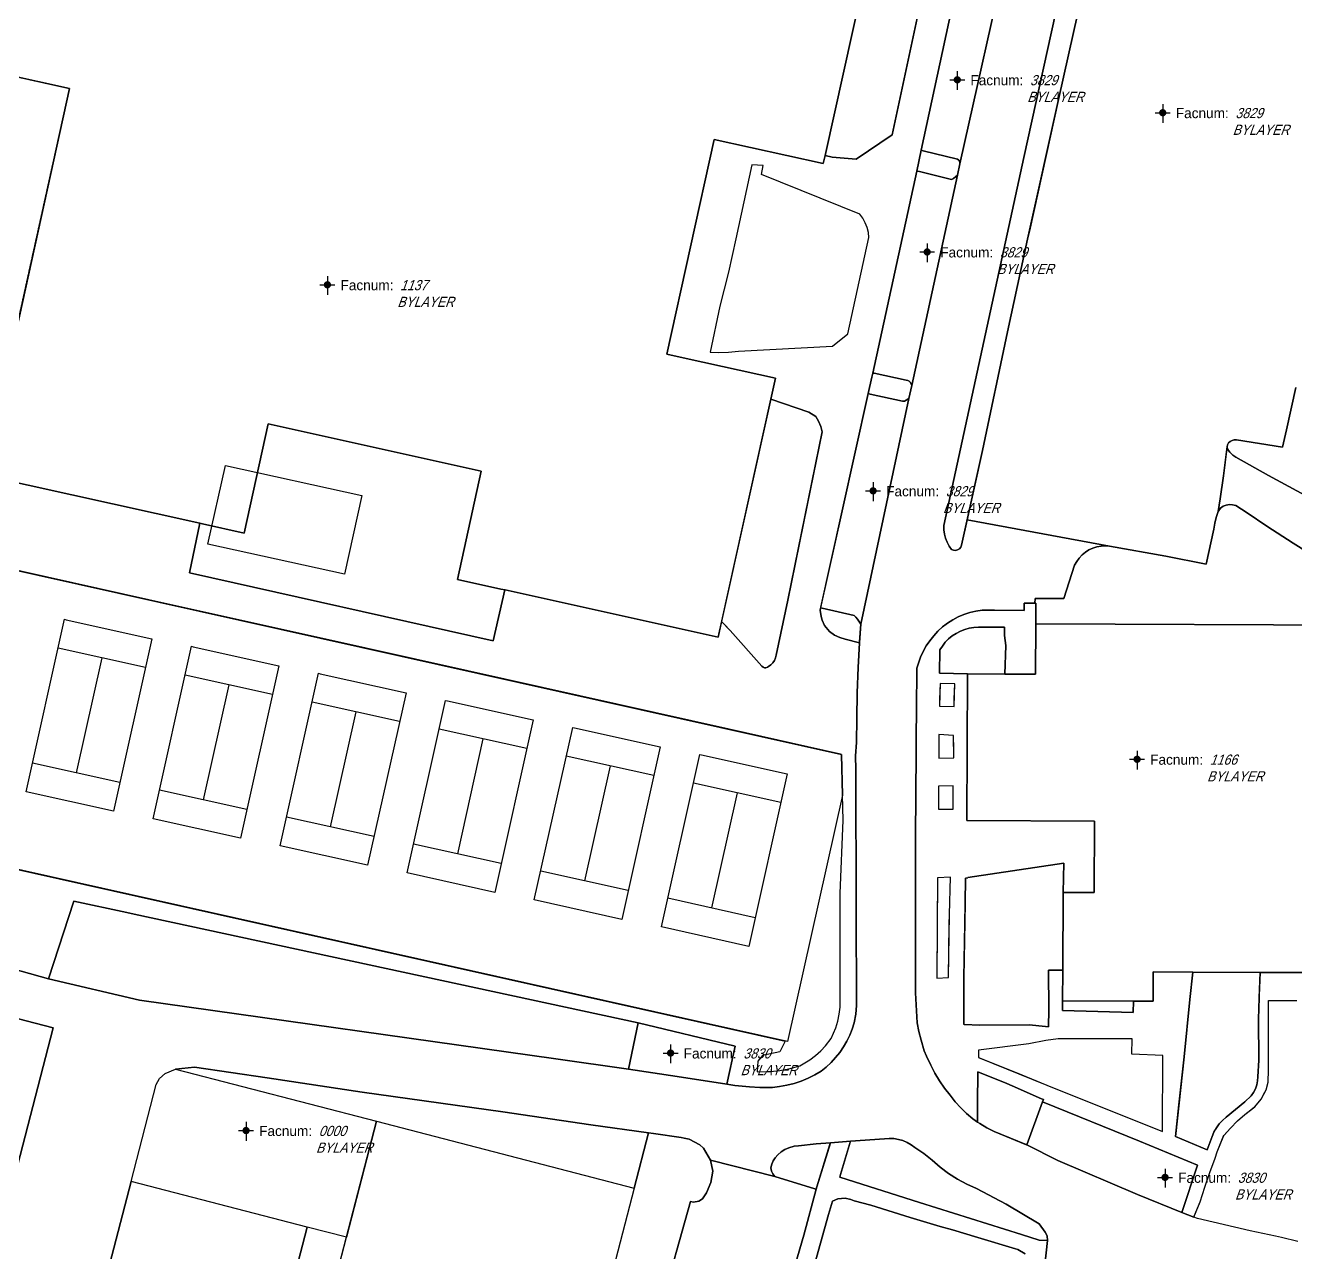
# Model space of a CAD drawing. Header units: inches. Extents: x 1273557 to 1282364, y 239587 to 246310.
# Drawn here: x 1278538 to 1279062, y 241414 to 241921 of the extents above; entities that cross this region are included whole.
import ezdxf
from ezdxf.enums import TextEntityAlignment as Align

# ---------------------------------------------------------------- set-up
doc = ezdxf.new("R2010")
doc.units = ezdxf.units.IN
doc.header["$MEASUREMENT"] = 0
doc.linetypes.add('DASHED2', pattern=[0.375, 0.25, -0.125])
doc.linetypes.add('HIDDEN', pattern=[0.375, 0.25, -0.125])
doc.layers.add('BLDG-DATA', color=159, linetype='DASHED2', lineweight=30)
for name, color, linetype in [('BLDG-UW', 231, 'Continuous'), ('BLDG-UW-UG', 159, 'HIDDEN'), ('GRASS', 3, 'Continuous'), ('MISC-FENCE', 140, 'Continuous'), ('MISC-SURF-FEAT', 40, 'Continuous'), ('PATH', 253, 'Continuous'), ('PATH-ISLAND', 252, 'Continuous'), ('PRKG-DATA', 255, 'Continuous'), ('PRKG-UW', 6, 'Continuous'), ('PRKG-UW-UNLABEL', 130, 'Continuous'), ('STREET-UW', 50, 'Continuous')]:
    doc.layers.add(name, color=color, linetype=linetype)
doc.styles.add('SS_LITE', font='FRABK.TTF', dxfattribs={"height": 16})

# ---------------------------------------------------------------- blocks, each defined once
blk = doc.blocks.new('*U1')
for p, q in [((-3.08, 0), (3.08, 0)), ((0, 3.55), (0, -4.2))]:
    blk.add_line(p, q)
at = {"const_width": 1.5}
blk.add_lwpolyline([(-0.75, 0, 1), (0.75, 0, 1)], format="xyb", close=True, dxfattribs=at)
at = {"layer": 'BLDG-DATA', "color": 1, "style": 'SS_LITE'}
blk.add_text('Facnum:', height=4.2, dxfattribs=at).set_placement((27.26, -2.25), align=Align.RIGHT)
at = {"layer": 'BLDG-DATA', "color": 7, "style": 'SS_LITE', "oblique": 20, "width": 0.9, "flags": 8}
for tag, p in [('FACNUM', (29.98, -2.25)), ('OBJECT', (28.84, -9.16))]:
    blk.add_attdef(tag, p, '', height=4.2, dxfattribs=at)
blk = doc.blocks.new('*U8')
for p, q in [((-3.08, 0), (3.08, 0)), ((0, 3.55), (0, -4.2))]:
    blk.add_line(p, q)
at = {"const_width": 1.5}
blk.add_lwpolyline([(-0.75, 0, 1), (0.75, 0, 1)], format="xyb", close=True, dxfattribs=at)
at = {"layer": 'PRKG-DATA', "color": 1, "style": 'SS_LITE'}
blk.add_text('Facnum:', height=4.2, dxfattribs=at).set_placement((27.26, -2.25), align=Align.RIGHT)
at = {"layer": 'PRKG-DATA', "color": 7, "style": 'SS_LITE', "oblique": 20, "width": 0.9, "flags": 8}
for tag, p in [('FACNUM', (29.98, -2.25)), ('OBJECT', (28.84, -9.16))]:
    blk.add_attdef(tag, p, '', height=4.2, dxfattribs=at)

msp = doc.modelspace()

# ---------------------------------------------------------------- linework, layer by layer
at = {"layer": 'BLDG-UW'}
for points in [[(1278412.44, 241926.25), (1278556.11, 241894.48), (1278520.81, 241734.81), (1278609.94, 241715.1), (1278611.05, 241714.86), (1278628.14, 241711.08), (1278638.1, 241756.1), (1278726.11, 241736.65), (1278716.23, 241691.97), (1278734.19, 241687.99), (1278736, 241687.59), (1278823.93, 241668.15), (1278825.4, 241674.82), (1278845.63, 241766.28), (1278847.56, 241775), (1278810.75, 241783.13), (1278802.68, 241784.91), (1278822.28, 241873.51), (1278867.31, 241863.56), (1278868.04, 241866.88), (1278890.88, 241970.14)], [(1278506.78, 241160.4), (1278577.48, 241142.06), (1278587.63, 241181.21), (1278607.06, 241176.18), (1278650.9, 241345.26), (1278650.9, 241345.26), (1278634.74, 241349.45), (1278654.24, 241424.64), (1278581.5, 241443.5), (1278560.23, 241361.49), (1278514.65, 241373.31), (1278549.29, 241506.92), (1278385.8, 241549.31)]]:
    msp.add_lwpolyline(points, dxfattribs=at)
for points in [[(1279085.91, 241673.08), (1278955.02, 241673.61), (1278954.94, 241652.82), (1278942.26, 241652.87), (1278926.81, 241652.93), (1278926.57, 241592.43), (1278979.34, 241592.22), (1278979.22, 241562.72), (1278966.32, 241562.77), (1278966.19, 241530.65), (1278966.14, 241518.06), (1278995.43, 241517.94), (1279003.46, 241517.91), (1279003.51, 241529.95), (1279019.84, 241529.88), (1279047.65, 241529.77), (1279066.89, 241529.69), (1279066.84, 241517.65), (1279085.28, 241517.58)], [(1278650.9, 241345.26), (1278682.82, 241468.36), (1278789.2, 241440.77), (1278757.28, 241317.68), (1278650.9, 241345.26)]]:
    msp.add_lwpolyline(points, close=True, dxfattribs=at)
at = {"layer": 'BLDG-UW-UG'}
msp.add_lwpolyline([(1278556.11, 241894.48), (1278466.5, 241914.29), (1278441.22, 241800.06), (1278530.85, 241780.23), (1278544.53, 241842.18)], close=True, dxfattribs=at)
at = {"layer": 'GRASS'}
for points in [[(1278910.21, 241942.99), (1278914.2, 241961.19), (1278914.63, 241962.99), (1278914.12, 241966.06), (1278910.77, 241969.53), (1278908.56, 241969.98), (1278895.39, 241972.64), (1278890.88, 241970.14), (1278868.04, 241866.88), (1278868.04, 241866.86), (1278870.95, 241866.15), (1278880.96, 241865.34), (1278895.78, 241875.43)], [(1278923.64, 241863.84), (1278923.55, 241864.45), (1278923.23, 241864.99), (1278922.74, 241865.37), (1278908.54, 241868.81), (1278907.77, 241869.06), (1278905.96, 241860.46), (1278907.02, 241860.23), (1278920.28, 241857.05), (1278921.13, 241857.43), (1278921.85, 241858.03), (1278922.69, 241858.73), (1278923.7, 241863.45)], [(1278886.19, 241833.01), (1278885.93, 241835.11), (1278885.41, 241837.17), (1278884.63, 241839.14), (1278883.61, 241840.99), (1278882.36, 241842.7), (1278841.85, 241859.09), (1278842.49, 241862.72), (1278837.78, 241863.05), (1278831.16, 241832.46), (1278828.16, 241818.8), (1278824.62, 241804.67), (1278820.62, 241785.76), (1278823.88, 241785.64), (1278828.13, 241785.73), (1278832.37, 241786.08), (1278871.14, 241788.19), (1278877.45, 241793.32)], [(1278903.85, 241771.99), (1278903.62, 241772.51), (1278903.33, 241773.18), (1278902.84, 241773.72), (1278902.21, 241774.08), (1278901.49, 241774.2), (1278888.34, 241777.02), (1278887.73, 241777.1), (1278887.36, 241775.44), (1278885.82, 241768.61), (1278886.71, 241768.44), (1278900.09, 241765.5), (1278900.86, 241765.57), (1278901.56, 241765.88), (1278902.67, 241766.59)], [(1278866.81, 241752.91), (1278866.27, 241755.11), (1278865.4, 241757.21), (1278864.22, 241759.15), (1278861.29, 241760.99), (1278845.63, 241766.27), (1278825.36, 241674.61), (1278826.43, 241673.45), (1278828.83, 241670.86), (1278841.95, 241656.12), (1278842.43, 241655.74), (1278843.01, 241655.53), (1278843.63, 241655.52), (1278844.22, 241655.7), (1278844.72, 241656.06), (1278845.67, 241656.72), (1278846.48, 241657.54), (1278847.14, 241658.49), (1278847.61, 241659.54), (1278847.89, 241660.66), (1278852.67, 241683.36)], [(1278726.11, 241736.65), (1278638.1, 241756.1), (1278628.14, 241711.08), (1278611.05, 241714.86), (1278609.94, 241715.1), (1278609.85, 241715.12), (1278605.62, 241694.6), (1278731.03, 241666.55), (1278735.88, 241687.62), (1278734.19, 241687.99), (1278716.23, 241691.97)], [(1278882.81, 241673.55), (1278881.39, 241675.55), (1278880.82, 241676.35), (1278880.1, 241677.01), (1278866.83, 241680.07), (1278866.24, 241680.21), (1278866.15, 241679.79), (1278866.02, 241679.22), (1278866.43, 241676.63), (1278866.88, 241675.09), (1278867.85, 241672.92), (1278869.92, 241670.4), (1278871.93, 241669), (1278874.09, 241668.01), (1278876.34, 241667.24), (1278882.25, 241665.8), (1278882.27, 241666.13)], [(1278942.66, 241664.68), (1278942.19, 241668.86), (1278942.2, 241668.86), (1278942.2, 241668.86), (1278942.19, 241668.98), (1278942.12, 241672.31), (1278931.47, 241672.23), (1278929.53, 241672.13), (1278927.61, 241671.82), (1278925.73, 241671.3), (1278923.92, 241670.6), (1278922.19, 241669.7), (1278922.14, 241669.66), (1278920.57, 241668.63), (1278919.06, 241667.39), (1278917.7, 241666), (1278916.49, 241664.47), (1278915.45, 241662.83), (1278915.31, 241653.23), (1278926.81, 241652.93), (1278942.26, 241652.87)], [(1278915.52, 241648.97), (1278915.28, 241639.61), (1278921.34, 241639.45), (1278921.58, 241648.81)], [(1278914.98, 241627.91), (1278915.04, 241618.23), (1278921.2, 241618.27), (1278921.14, 241627.55)], [(1278914.96, 241606.63), (1278914.93, 241597.16), (1278920.89, 241597.14), (1278920.92, 241606.81)], [(1278960.34, 241530.65), (1278966.19, 241530.65), (1278966.32, 241562.77), (1278966.68, 241574.9), (1278927.03, 241568.97), (1278926.97, 241568.81), (1278926.01, 241568.67), (1278925.85, 241558.41), (1278925.39, 241527.63), (1278925.4, 241508.55), (1278925.47, 241508.33), (1278925.62, 241508.23), (1278931.94, 241508.04), (1278952.36, 241508.07), (1278959.06, 241507.43), (1278960.29, 241507.31), (1278960.46, 241514.26)], [(1278914.23, 241527.35), (1278919.03, 241527.68), (1278919.4, 241553.69), (1278919.79, 241569.12), (1278914.46, 241568.81)], [(1278582.74, 241553.74), (1278579.78, 241554.43), (1278557.85, 241559.19), (1278547.48, 241527.16), (1278584.93, 241518.26), (1278756.96, 241494.11), (1278786.96, 241489.85), (1278790.87, 241509.03)], [(1279045.77, 241481.75), (1279046.33, 241483.33), (1279046.67, 241484.98), (1279046.78, 241486.65), (1279047.18, 241493.59), (1279046.96, 241510.48), (1279047.29, 241519.3), (1279047.65, 241529.77), (1279019.84, 241529.88), (1279018.67, 241518.66), (1279016.29, 241495), (1279012.73, 241462.03), (1279025.81, 241456.62), (1279027.83, 241462.09), (1279028.62, 241463.91), (1279029.62, 241465.64), (1279030.8, 241467.24), (1279032.15, 241468.69), (1279033.66, 241469.99), (1279041.44, 241476.41), (1279044.04, 241478.88), (1279045, 241480.25)], [(1278995.43, 241517.94), (1278966.14, 241518.06), (1278966.12, 241514.1), (1278995.31, 241513.25)], [(1279007.57, 241495.46), (1278994.78, 241496.01), (1278994.84, 241502.3), (1278964.27, 241502.32), (1278959.2, 241501.74), (1278952.22, 241500.32), (1278931.47, 241497.64), (1278931.39, 241494.71), (1278959.67, 241483.24), (1279007.34, 241464.06)], [(1278676.87, 241480.4), (1278637.72, 241486.25), (1278607.75, 241490.72), (1278599.92, 241489.83), (1278682.82, 241468.36), (1278789.2, 241440.77), (1278795.1, 241463.54), (1278771.41, 241466.87), (1278734.96, 241472.17)], [(1278957.81, 241476.34), (1278957.81, 241476.34), (1278958.19, 241477.35), (1278957.39, 241477.64), (1278945.31, 241482.9), (1278943.1, 241483.86), (1278931.09, 241488.69), (1278931.05, 241475.62), (1278931.03, 241467.99), (1278931.9, 241467.37), (1278934.8, 241465.61), (1278937.81, 241464.07), (1278951.19, 241458.67), (1278951.31, 241458.61)], [(1278870.02, 241458.78), (1278870.24, 241459.5), (1278864.44, 241459.03), (1278857.06, 241458.24), (1278855.24, 241458.11), (1278853.06, 241457.42), (1278851.46, 241456.64), (1278849.97, 241455.67), (1278848.62, 241454.53), (1278847.42, 241453.22), (1278846.62, 241451.96), (1278846.02, 241450.58), (1278845.66, 241449.13), (1278845.92, 241447.81), (1278846.51, 241446.6), (1278847.37, 241445.57), (1278863.79, 241440.48), (1278864.44, 241440.28), (1278864.71, 241441.27)], [(1278926.57, 241442.39), (1278922.74, 241444.46), (1278919.06, 241446.78), (1278915.53, 241449.34), (1278912.24, 241452.29), (1278908.77, 241455.02), (1278905.12, 241457.51), (1278903.58, 241458.65), (1278901.91, 241459.6), (1278900.15, 241460.35), (1278898.31, 241460.88), (1278896.42, 241461.19), (1278894.5, 241461.28), (1278892.59, 241461.14), (1278878.56, 241460.16), (1278878.31, 241459.33), (1278874.43, 241446.39), (1278874.12, 241445.33), (1278907.01, 241434.8), (1278949.16, 241421.68), (1278956.52, 241419.3), (1278959.89, 241419.09), (1278959.7, 241421.03), (1278958.94, 241422.54), (1278956.43, 241425.99), (1278942.87, 241434.11), (1278930.53, 241440.57)], [(1278634.74, 241349.45), (1278650.9, 241345.26), (1278670.4, 241420.45), (1278654.24, 241424.64)]]:
    msp.add_lwpolyline(points, close=True, dxfattribs=at)
for points in [[(1278968.12, 241948.07), (1278950.1, 241866.07), (1278917.07, 241714.24), (1278917.09, 241712.45), (1278917.32, 241710.68), (1278917.76, 241708.95), (1278918.41, 241707.28), (1278919.25, 241705.71), (1278920.28, 241704.25), (1278921.09, 241703.96), (1278921.96, 241703.92), (1278922.79, 241704.13), (1278923.53, 241704.59), (1278924.1, 241705.24), (1278924.45, 241706.03), (1278933.02, 241745.11), (1278943.37, 241794.06), (1278951.67, 241832.32), (1278964.49, 241890.05), (1278976.51, 241944.15)], [(1279062.39, 241771.17), (1279058.52, 241753.72), (1279056.9, 241746.59), (1279037.89, 241749.5), (1279036.99, 241749.54), (1279036.12, 241749.33), (1279035.33, 241748.89), (1279034.7, 241748.26), (1279034.27, 241747.48), (1279034.08, 241746.62), (1279034.15, 241745.74), (1279035.18, 241744.4), (1279036.38, 241743.25), (1279037.7, 241742.34), (1279051.08, 241734.82), (1279071.22, 241724.03)], [(1279076.82, 241697.18), (1279061.4, 241706.96), (1279050.44, 241713.98), (1279042.3, 241719.49), (1279037.63, 241722.48), (1279036.33, 241722.78), (1279035, 241722.82), (1279033.69, 241722.6), (1279032.44, 241722.13), (1279031.31, 241721.42), (1279030.36, 241719.94), (1279029.58, 241717.57), (1279028.97, 241715.14), (1279028.55, 241712.66), (1279025.42, 241698.29), (1279008.72, 241701.48), (1278985.55, 241705.72), (1278983.79, 241705.84), (1278982.03, 241705.74), (1278980.3, 241705.42), (1278978.63, 241704.88), (1278977.03, 241704.13), (1278975.55, 241703.19), (1278974.19, 241702.07), (1278972.99, 241700.78), (1278971.95, 241699.36), (1278971.11, 241697.81), (1278966.67, 241684.02), (1278954.75, 241684.11), (1278954.7, 241682.12), (1278955.06, 241682.11), (1278955.02, 241673.61), (1279085.91, 241673.08)], [(1278431.63, 241595.26), (1278802.28, 241512.47), (1278851.59, 241501.44), (1278849.4, 241496.94), (1278842.21, 241495.47), (1278840.28, 241493.13), (1278840.03, 241488.69), (1278845.59, 241488.9), (1278849.36, 241489.33), (1278853.08, 241490.04), (1278857.68, 241491.27), (1278861.8, 241493.74), (1278864.13, 241495.43), (1278866.28, 241497.34), (1278868.25, 241499.43), (1278870.64, 241502.49), (1278872.48, 241506.91), (1278873.33, 241509.67), (1278873.91, 241512.49), (1278874.23, 241515.36), (1278874.34, 241562.4), (1278875.56, 241592.56), (1278875.29, 241602.91), (1278874.85, 241619.67), (1278874.38, 241619.78), (1278828.47, 241630.14), (1278782.19, 241640.51), (1278720.61, 241654.18), (1278656.91, 241668.4), (1278599.26, 241681.24), (1278484.04, 241706.89)], [(1279063.19, 241418.78), (1279056.54, 241420.38), (1279054.06, 241420.97), (1279043.55, 241423.13), (1279021.84, 241428.18), (1279020.3, 241428.78), (1279022.96, 241435.05), (1279024.88, 241441.11), (1279026.95, 241447.13), (1279029.17, 241453.1), (1279030, 241455.68), (1279032.72, 241462.49), (1279035.42, 241465.56), (1279038.31, 241468.46), (1279041.37, 241471.16), (1279045.46, 241474.34), (1279048.17, 241477.52), (1279050.2, 241481.32), (1279051.05, 241484.42), (1279051.19, 241489.61), (1279051.1, 241503.4), (1279051.21, 241518.18), (1279062.89, 241518.21)], [(1278950.62, 241413.64), (1278947.68, 241415.43), (1278946.66, 241415.67), (1278931.18, 241420.33), (1278920.64, 241423.55), (1278915.63, 241424.88), (1278903.21, 241428.59), (1278886.94, 241433.73), (1278880.14, 241435.56), (1278878.69, 241436.09), (1278876.42, 241436.56), (1278873.31, 241436.28), (1278871.17, 241435.41), (1278869.52, 241429.87), (1278855.61, 241380.07)]]:
    msp.add_lwpolyline(points, dxfattribs=at)
at = {"layer": 'MISC-FENCE'}
for p, q in [((1278458.39, 241712.61), (1278874.85, 241619.67)), ((1278874.85, 241619.67), (1278875.29, 241602.91)), ((1278875.29, 241602.91), (1278852.61, 241501.21)), ((1278852.61, 241501.21), (1278431.63, 241595.26))]:
    msp.add_line(p, q, dxfattribs=at)
msp.add_lwpolyline([(1278620.46, 241739.03), (1278676.79, 241726.56), (1278669.6, 241694.08), (1278613.27, 241706.55)], close=True, dxfattribs=at)
at = {"layer": 'MISC-SURF-FEAT'}
for p, q in [((1278538.13, 241604.3), (1278553.99, 241675.5)), ((1278553.99, 241675.5), (1278554.71, 241675.34)), ((1278554.71, 241675.34), (1278590.1, 241667.46)), ((1278587.46, 241655.6), (1278551.35, 241663.64)), ((1278590.1, 241667.46), (1278574.24, 241596.26)), ((1278590.6, 241593.15), (1278606.45, 241664.35)), ((1278606.45, 241664.35), (1278607.18, 241664.19)), ((1278607.18, 241664.19), (1278642.57, 241656.31)), ((1278569.4, 241659.62), (1278558.83, 241612.15)), ((1278639.92, 241644.45), (1278603.81, 241652.49)), ((1278642.57, 241656.31), (1278626.71, 241585.11)), ((1278643.07, 241582), (1278658.92, 241653.2)), ((1278658.92, 241653.2), (1278659.65, 241653.04)), ((1278659.65, 241653.04), (1278695.03, 241645.16)), ((1278621.86, 241648.47), (1278611.29, 241600.99)), ((1278695.03, 241645.16), (1278679.18, 241573.96)), ((1278695.53, 241570.84), (1278711.39, 241642.05)), ((1278711.39, 241642.05), (1278712.11, 241641.89)), ((1278712.11, 241641.89), (1278747.5, 241634.01)), ((1278692.39, 241633.29), (1278656.28, 241641.33)), ((1278674.33, 241637.31), (1278663.76, 241589.84)), ((1278747.5, 241634.01), (1278731.65, 241562.8)), ((1278744.86, 241622.14), (1278708.75, 241630.18)), ((1278726.8, 241626.16), (1278716.23, 241578.69)), ((1278748, 241559.69), (1278763.86, 241630.89)), ((1278763.86, 241630.89), (1278764.58, 241630.73)), ((1278764.58, 241630.73), (1278799.97, 241622.85)), ((1278799.97, 241622.85), (1278784.11, 241551.65)), ((1278576.89, 241608.12), (1278540.78, 241616.16)), ((1278797.32, 241610.99), (1278761.21, 241619.03)), ((1278800.47, 241548.54), (1278816.32, 241619.74)), ((1278816.32, 241619.74), (1278817.05, 241619.58)), ((1278817.05, 241619.58), (1278852.43, 241611.7)), ((1278779.27, 241615.01), (1278768.7, 241567.54)), ((1278852.43, 241611.7), (1278836.58, 241540.5)), ((1278629.35, 241596.97), (1278593.24, 241605.01)), ((1278849.79, 241599.84), (1278813.68, 241607.88)), ((1278574.24, 241596.26), (1278538.13, 241604.3)), ((1278831.73, 241603.86), (1278821.16, 241556.38)), ((1278626.71, 241585.11), (1278590.6, 241593.15)), ((1278681.82, 241585.82), (1278645.71, 241593.86)), ((1278679.18, 241573.96), (1278643.07, 241582)), ((1278734.29, 241574.67), (1278698.18, 241582.71)), ((1278731.65, 241562.8), (1278695.53, 241570.84)), ((1278786.75, 241563.52), (1278750.64, 241571.56)), ((1278784.11, 241551.65), (1278748, 241559.69)), ((1278839.22, 241552.36), (1278803.11, 241560.4)), ((1278836.58, 241540.5), (1278800.47, 241548.54))]:
    msp.add_line(p, q, dxfattribs=at)
at = {"layer": 'PATH'}
for points in [[(1278432.94, 241559.12), (1278547.48, 241527.16), (1278557.85, 241559.19), (1278579.78, 241554.43), (1278582.74, 241553.74), (1278790.87, 241509.03), (1278830.95, 241499.4), (1278827.53, 241483.66), (1278830.84, 241483.17), (1278836.86, 241482.55), (1278841.16, 241482.21), (1278844.23, 241482.22), (1278846.3, 241482.33), (1278849.27, 241482.74), (1278852.31, 241483.25), (1278855.3, 241483.97), (1278858.22, 241484.93), (1278861.06, 241486.09), (1278863.81, 241487.45), (1278866.43, 241489.01), (1278868.56, 241490.72), (1278870.56, 241492.59), (1278872.42, 241494.6), (1278874.12, 241496.75), (1278875.66, 241499.02), (1278877.03, 241501.39), (1278878.22, 241503.86), (1278879.22, 241506.41), (1278880.02, 241509.02), (1278880.71, 241512.6), (1278881.01, 241516.05), (1278880.85, 241555.68), (1278880.7, 241613.51), (1278880.6, 241619.2), (1278880.98, 241624.68), (1278881.16, 241634.57), (1278881.33, 241645.1), (1278881.7, 241655.62), (1278882.25, 241665.8), (1278876.34, 241667.24), (1278874.09, 241668.01), (1278871.93, 241669), (1278869.92, 241670.4), (1278867.85, 241672.92), (1278866.88, 241675.09), (1278866.43, 241676.63), (1278866.02, 241679.22), (1278875.12, 241720.3), (1278885.82, 241768.61), (1278887.36, 241775.44), (1278887.73, 241777.1), (1278905.96, 241860.46), (1278907.77, 241869.06), (1278926.84, 241957.7)], [(1278910.21, 241942.99), (1278895.78, 241875.43), (1278880.96, 241865.34), (1278870.95, 241866.15), (1278868.04, 241866.86), (1278867.31, 241863.56), (1278822.28, 241873.51), (1278802.68, 241784.91), (1278810.75, 241783.13), (1278847.56, 241775), (1278845.63, 241766.28), (1278845.63, 241766.27), (1278861.29, 241760.99), (1278864.22, 241759.15), (1278865.4, 241757.21), (1278866.27, 241755.11), (1278866.81, 241752.91), (1278860.66, 241722.66), (1278852.67, 241683.36), (1278847.89, 241660.66), (1278847.61, 241659.54), (1278847.14, 241658.49), (1278846.48, 241657.54), (1278845.67, 241656.72), (1278844.72, 241656.06), (1278844.22, 241655.7), (1278843.63, 241655.52), (1278843.01, 241655.53), (1278842.43, 241655.74), (1278841.95, 241656.12), (1278828.83, 241670.86), (1278825.36, 241674.61), (1278823.93, 241668.15), (1278736, 241687.59), (1278735.88, 241687.62), (1278731.03, 241666.55), (1278605.62, 241694.6), (1278609.85, 241715.12), (1278520.81, 241734.81), (1278556.11, 241894.48), (1278463.15, 241915.03)], [(1279071.22, 241724.03), (1279051.08, 241734.82), (1279037.7, 241742.34), (1279036.38, 241743.25), (1279035.18, 241744.4), (1279034, 241745.94), (1279032.6, 241734.74), (1279031.16, 241725.17), (1279030.36, 241719.94), (1279031.31, 241721.42), (1279032.44, 241722.13), (1279033.69, 241722.6), (1279035, 241722.82), (1279036.33, 241722.78), (1279037.63, 241722.48), (1279042.3, 241719.49), (1279050.44, 241713.98), (1279061.4, 241706.96), (1279076.82, 241697.18)], [(1279066.89, 241529.69), (1279047.65, 241529.77), (1279047.32, 241520.18), (1279047.29, 241519.3), (1279046.96, 241510.48), (1279047.18, 241493.59), (1279046.78, 241486.65), (1279046.67, 241484.98), (1279046.33, 241483.33), (1279045.77, 241481.75), (1279045, 241480.25), (1279044.04, 241478.88), (1279041.44, 241476.41), (1279033.66, 241469.99), (1279032.15, 241468.69), (1279030.8, 241467.24), (1279029.62, 241465.64), (1279029.16, 241464.84), (1279028.62, 241463.91), (1279027.83, 241462.09), (1279025.81, 241456.62), (1279012.73, 241462.03), (1279014.14, 241475.12), (1279016.29, 241495), (1279018.67, 241518.66), (1279019.84, 241529.88), (1279003.51, 241529.95), (1279003.46, 241517.91), (1278995.43, 241517.94), (1278995.31, 241513.25), (1278966.12, 241514.1), (1278966.14, 241518.06), (1278966.19, 241530.65), (1278960.34, 241530.65), (1278960.46, 241514.26), (1278960.29, 241507.31), (1278959.06, 241507.43), (1278952.36, 241508.07), (1278931.94, 241508.04), (1278925.4, 241508.24), (1278925.39, 241523.26), (1278925.39, 241527.63), (1278925.72, 241549.73), (1278925.85, 241558.41), (1278926.01, 241568.67), (1278926.97, 241568.81), (1278927.03, 241568.97), (1278966.68, 241574.9), (1278966.32, 241562.77), (1278979.22, 241562.72), (1278979.34, 241592.22), (1278926.57, 241592.43), (1278926.81, 241652.93), (1278915.31, 241653.23), (1278915.45, 241662.83), (1278916.49, 241664.47), (1278917.7, 241666), (1278919.06, 241667.39), (1278920.57, 241668.63), (1278922.14, 241669.66), (1278922.19, 241669.7), (1278923.92, 241670.6), (1278925.73, 241671.3), (1278927.61, 241671.82), (1278929.53, 241672.13), (1278931.47, 241672.23), (1278942.12, 241672.31), (1278942.19, 241668.98), (1278942.2, 241668.86), (1278942.2, 241668.86), (1278942.19, 241668.86), (1278942.66, 241664.68), (1278942.26, 241652.87), (1278953.42, 241652.82), (1278954.94, 241652.82), (1278955.02, 241673.61), (1278955.06, 241682.11), (1278950.23, 241682.2), (1278950.23, 241679.19), (1278938.06, 241679.22), (1278935.45, 241679.33), (1278932.89, 241679.22), (1278930.35, 241678.88), (1278927.84, 241678.31), (1278925.4, 241677.53), (1278923.04, 241676.53), (1278920.77, 241675.33), (1278918.62, 241673.94), (1278918.04, 241673.49), (1278916.58, 241672.34), (1278914.68, 241670.58), (1278912.92, 241668.68), (1278911.31, 241666.64), (1278909.86, 241664.49), (1278908.6, 241662.22), (1278907.51, 241659.87), (1278906.61, 241657.44), (1278906, 241655.34), (1278905.94, 241650.73), (1278905.87, 241642.54), (1278905.69, 241622.65), (1278905.5, 241601), (1278905.38, 241587.96), (1278905.39, 241573.89), (1278905.41, 241549.54), (1278905.43, 241522.71), (1278905.43, 241521.3), (1278906.15, 241508.99), (1278906.84, 241505.4), (1278907.75, 241501.82), (1278909.04, 241497.47), (1278909.87, 241495.23), (1278911.71, 241491.52), (1278913.42, 241488.25), (1278915.32, 241485.09), (1278917.41, 241482.05), (1278919.68, 241479.12), (1278921.79, 241476.41), (1278924.06, 241473.88), (1278926.52, 241471.52), (1278929.13, 241469.35), (1278931.03, 241467.99), (1278931.05, 241475.62), (1278931.09, 241488.69), (1278943.1, 241483.86), (1278945.31, 241482.9), (1278957.39, 241477.64), (1278958.19, 241477.35), (1278957.81, 241476.34), (1278997.87, 241460.08), (1279021.81, 241450.25), (1279015.3, 241430.71), (1279020.3, 241428.78), (1279020.46, 241429.15), (1279022.96, 241435.05), (1279024.88, 241441.11), (1279026.95, 241447.13), (1279029.17, 241453.1), (1279030, 241455.68), (1279032.76, 241462.58), (1279032.78, 241462.56), (1279035.42, 241465.56), (1279038.31, 241468.46), (1279041.37, 241471.16), (1279044.59, 241473.66), (1279045.42, 241474.31), (1279046.13, 241475.12), (1279047.51, 241476.74), (1279048.17, 241477.52), (1279048.7, 241478.51), (1279049.7, 241480.39), (1279050.2, 241481.32), (1279050.48, 241482.37), (1279051.05, 241484.42), (1279051.19, 241489.61), (1279051.1, 241503.4), (1279051.21, 241518.18), (1279062.89, 241518.21)], [(1278799.93, 241390.64), (1278812.52, 241435.18), (1278813.68, 241434.95), (1278816, 241435.34), (1278817.45, 241436.34), (1278819.1, 241438.78), (1278820.9, 241443.14), (1278821.78, 241447.78), (1278820.76, 241452.24), (1278817.81, 241457.27), (1278816.4, 241458.62), (1278811.92, 241460.97), (1278809.87, 241461.41), (1278808.69, 241461.65), (1278797.16, 241463.25), (1278795.1, 241463.54), (1278789.2, 241440.77), (1278757.28, 241317.68)], [(1278958.72, 241407.74), (1278959.89, 241419.09), (1278956.52, 241419.3), (1278949.16, 241421.68), (1278907.01, 241434.8), (1278874.12, 241445.33), (1278874.43, 241446.39), (1278878.56, 241460.16), (1278870.24, 241459.5), (1278864.71, 241441.27), (1278864.44, 241440.28), (1278859.23, 241421.34), (1278850.27, 241390.28)], [(1278855.61, 241380.07), (1278869.52, 241429.87), (1278871.17, 241435.41), (1278873.31, 241436.28), (1278876.42, 241436.56), (1278878.69, 241436.09), (1278880.14, 241435.56), (1278886.94, 241433.73), (1278903.21, 241428.59), (1278915.63, 241424.88), (1278920.64, 241423.55), (1278931.18, 241420.33), (1278946.66, 241415.67), (1278947.68, 241415.43), (1278950.62, 241413.64)]]:
    msp.add_lwpolyline(points, dxfattribs=at)
at = {"layer": 'PATH-ISLAND'}
for points in [[(1278886.19, 241833.01), (1278885.93, 241835.11), (1278885.41, 241837.17), (1278884.63, 241839.14), (1278883.61, 241840.99), (1278882.36, 241842.7), (1278841.85, 241859.09), (1278842.49, 241862.72), (1278837.78, 241863.05), (1278831.16, 241832.46), (1278828.16, 241818.8), (1278824.62, 241804.67), (1278820.62, 241785.76), (1278823.88, 241785.64), (1278828.13, 241785.73), (1278832.37, 241786.08), (1278871.14, 241788.19), (1278877.45, 241793.32)], [(1278921.58, 241648.81), (1278915.52, 241648.97), (1278915.35, 241642.54), (1278915.28, 241639.61), (1278921.34, 241639.45), (1278921.42, 241642.54)], [(1278921.18, 241621.99), (1278921.14, 241627.55), (1278914.98, 241627.91), (1278915.01, 241622.26), (1278915.04, 241618.23), (1278921.2, 241618.27)], [(1278920.92, 241606.81), (1278914.96, 241606.63), (1278914.94, 241600.88), (1278914.93, 241597.16), (1278920.89, 241597.14), (1278920.9, 241600.8)], [(1278919.79, 241569.12), (1278914.46, 241568.81), (1278914.35, 241549.63), (1278914.23, 241527.35), (1278919.03, 241527.68), (1278919.34, 241549.67), (1278919.4, 241553.69)], [(1279007.57, 241495.46), (1278994.78, 241496.01), (1278994.84, 241502.3), (1278964.27, 241502.32), (1278959.2, 241501.74), (1278952.22, 241500.32), (1278931.47, 241497.64), (1278931.39, 241494.71), (1278946.94, 241488.4), (1278959.67, 241483.24), (1279007.34, 241464.06)]]:
    msp.add_lwpolyline(points, close=True, dxfattribs=at)
msp.add_lwpolyline([(1278431.63, 241595.26), (1278802.28, 241512.47), (1278851.59, 241501.44), (1278849.4, 241496.94), (1278842.21, 241495.47), (1278840.28, 241493.13), (1278840.03, 241488.69), (1278845.59, 241488.9), (1278849.36, 241489.33), (1278853.08, 241490.04), (1278857.68, 241491.27), (1278861.8, 241493.74), (1278864.13, 241495.43), (1278866.28, 241497.34), (1278868.25, 241499.43), (1278870.64, 241502.49), (1278872.48, 241506.91), (1278873.33, 241509.67), (1278873.91, 241512.49), (1278874.23, 241515.36), (1278874.34, 241562.4), (1278875.56, 241592.56), (1278875.29, 241602.91), (1278874.85, 241619.67), (1278874.38, 241619.78), (1278828.47, 241630.14), (1278782.19, 241640.51), (1278720.61, 241654.18), (1278656.91, 241668.4), (1278599.26, 241681.24), (1278484.04, 241706.89)], dxfattribs=at)
at = {"layer": 'PRKG-UW'}
for points in [[(1278943.95, 241953.87), (1278927.71, 241957.32), (1278926.84, 241957.7), (1278907.77, 241869.06), (1278908.54, 241868.81), (1278922.74, 241865.37), (1278923.23, 241864.99), (1278923.55, 241864.45), (1278923.7, 241863.45)], [(1278887.73, 241777.1), (1278888.34, 241777.02), (1278901.49, 241774.2), (1278902.21, 241774.08), (1278902.84, 241773.72), (1278903.33, 241773.18), (1278903.85, 241771.99), (1278922.69, 241858.73), (1278921.85, 241858.03), (1278921.13, 241857.43), (1278920.28, 241857.05), (1278907.02, 241860.23), (1278905.96, 241860.46)], [(1278875.12, 241720.3), (1278866.24, 241680.21), (1278866.83, 241680.07), (1278880.1, 241677.01), (1278880.82, 241676.35), (1278881.39, 241675.55), (1278882.81, 241673.55), (1278902.67, 241766.59), (1278901.56, 241765.88), (1278900.86, 241765.57), (1278900.09, 241765.5), (1278886.71, 241768.44), (1278885.82, 241768.61)], [(1278790.87, 241509.03), (1278786.96, 241489.85), (1278807, 241486.79), (1278827.53, 241483.66), (1278830.95, 241499.4)], [(1279021.81, 241450.25), (1278997.87, 241460.08), (1278957.81, 241476.34), (1278951.31, 241458.61), (1278964.15, 241452.09), (1278997.07, 241438.14), (1279015.3, 241430.71)], [(1278850.27, 241390.28), (1278859.23, 241421.34), (1278864.44, 241440.28), (1278863.79, 241440.48), (1278847.37, 241445.57), (1278820.76, 241452.24), (1278821.78, 241447.78), (1278820.9, 241443.14), (1278819.1, 241438.78), (1278817.45, 241436.34), (1278816, 241435.34), (1278813.68, 241434.95), (1278812.52, 241435.18), (1278799.93, 241390.64), (1278785.31, 241394.22), (1278710.98, 241141.07), (1278771.57, 241124.29), (1278772.5, 241124.06), (1278787.88, 241176.25), (1278801.94, 241223.1), (1278814.86, 241267.39), (1278822.54, 241293.02), (1278832.87, 241327.47)]]:
    msp.add_lwpolyline(points, close=True, dxfattribs=at)
msp.add_lwpolyline([(1278976.51, 241944.15), (1278964.49, 241890.05), (1278952.41, 241835.64), (1278951.67, 241832.32), (1278943.37, 241794.06), (1278933.02, 241745.11), (1278926.74, 241716.48), (1278985.55, 241705.72), (1279008.72, 241701.48), (1279025.42, 241698.29), (1279028.55, 241712.66), (1279028.97, 241715.14), (1279029.58, 241717.57), (1279030.36, 241719.94), (1279031.16, 241725.17), (1279032.6, 241734.74), (1279034.08, 241746.62), (1279034.27, 241747.48), (1279034.7, 241748.26), (1279035.33, 241748.89), (1279036.12, 241749.33), (1279036.99, 241749.54), (1279037.89, 241749.5), (1279056.9, 241746.59), (1279058.52, 241753.72), (1279062.39, 241771.17)], dxfattribs=at)
at = {"layer": 'PRKG-UW-UNLABEL'}
msp.add_lwpolyline([(1278581.5, 241443.5), (1278591.87, 241483.49), (1278593.24, 241485.95), (1278595.54, 241488.1), (1278599.92, 241489.83), (1278682.82, 241468.36), (1278670.4, 241420.45), (1278654.24, 241424.64), (1278581.5, 241443.5)], close=True, dxfattribs=at)
at = {"layer": 'STREET-UW'}
for points in [[(1278943.95, 241953.87), (1278923.7, 241863.45), (1278922.69, 241858.73), (1278903.85, 241771.99), (1278902.67, 241766.59), (1278882.81, 241673.55), (1278882.25, 241665.8), (1278881.7, 241655.62), (1278881.33, 241645.1), (1278881.16, 241634.57), (1278880.98, 241624.68), (1278880.6, 241619.2), (1278880.7, 241613.51), (1278880.85, 241555.68), (1278881.01, 241516.05), (1278880.71, 241512.6), (1278880.02, 241509.02), (1278879.22, 241506.41), (1278878.22, 241503.86), (1278877.03, 241501.39), (1278875.66, 241499.02), (1278874.12, 241496.75), (1278872.42, 241494.6), (1278870.56, 241492.59), (1278868.56, 241490.72), (1278866.43, 241489.01), (1278863.81, 241487.45), (1278861.06, 241486.09), (1278858.22, 241484.93), (1278855.3, 241483.97), (1278852.31, 241483.25), (1278849.27, 241482.74), (1278846.3, 241482.33), (1278844.23, 241482.22), (1278841.16, 241482.21), (1278836.86, 241482.55), (1278830.84, 241483.17), (1278827.53, 241483.66), (1278807, 241486.79), (1278786.96, 241489.85), (1278756.96, 241494.11), (1278584.93, 241518.26), (1278547.48, 241527.16), (1278432.94, 241559.12)], [(1279063.19, 241418.78), (1279056.54, 241420.38), (1279054.06, 241420.97), (1279043.55, 241423.13), (1279021.84, 241428.18), (1279020.3, 241428.78), (1279020.3, 241428.78), (1279015.3, 241430.71), (1278997.07, 241438.14), (1278964.15, 241452.09), (1278951.31, 241458.61), (1278937.81, 241464.07), (1278934.8, 241465.61), (1278931.9, 241467.37), (1278931.03, 241467.99), (1278931.03, 241467.99), (1278929.13, 241469.35), (1278926.52, 241471.52), (1278924.06, 241473.88), (1278921.79, 241476.41), (1278919.68, 241479.12), (1278917.41, 241482.05), (1278915.32, 241485.09), (1278913.42, 241488.25), (1278911.71, 241491.52), (1278909.87, 241495.23), (1278909.04, 241497.47), (1278907.75, 241501.82), (1278906.84, 241505.4), (1278906.15, 241508.99), (1278905.43, 241521.3), (1278905.43, 241522.71), (1278905.41, 241549.54), (1278905.39, 241573.89), (1278905.38, 241587.96), (1278905.5, 241601), (1278905.69, 241622.65), (1278905.87, 241642.54), (1278905.94, 241650.73), (1278906, 241655.34), (1278906.61, 241657.44), (1278907.51, 241659.87), (1278908.6, 241662.22), (1278909.86, 241664.49), (1278911.31, 241666.64), (1278912.92, 241668.68), (1278914.68, 241670.58), (1278916.58, 241672.34), (1278918.04, 241673.49), (1278918.62, 241673.94), (1278920.77, 241675.33), (1278923.04, 241676.53), (1278925.4, 241677.53), (1278927.84, 241678.31), (1278930.35, 241678.88), (1278932.89, 241679.22), (1278935.45, 241679.33), (1278938.06, 241679.22), (1278950.23, 241679.19), (1278950.23, 241682.2), (1278954.7, 241682.12), (1278954.75, 241684.11), (1278966.67, 241684.02), (1278971.11, 241697.81), (1278971.95, 241699.36), (1278972.99, 241700.78), (1278974.19, 241702.07), (1278975.55, 241703.19), (1278977.03, 241704.13), (1278978.63, 241704.88), (1278980.3, 241705.42), (1278982.03, 241705.74), (1278983.79, 241705.84), (1278985.55, 241705.72), (1278985.55, 241705.72), (1278926.74, 241716.48), (1278924.45, 241706.03), (1278924.1, 241705.24), (1278923.53, 241704.59), (1278922.79, 241704.13), (1278921.96, 241703.92), (1278921.09, 241703.96), (1278920.28, 241704.25), (1278919.25, 241705.71), (1278918.41, 241707.28), (1278917.76, 241708.95), (1278917.32, 241710.68), (1278917.09, 241712.45), (1278917.07, 241714.24), (1278950.1, 241866.07), (1278968.12, 241948.07)], [(1278385.8, 241549.31), (1278549.29, 241506.92), (1278514.65, 241373.31)], [(1278560.23, 241361.49), (1278581.5, 241443.5), (1278591.87, 241483.49), (1278593.24, 241485.95), (1278595.54, 241488.1), (1278599.92, 241489.83), (1278607.75, 241490.72), (1278637.72, 241486.25), (1278676.87, 241480.4), (1278734.96, 241472.17), (1278771.41, 241466.87), (1278795.1, 241463.54), (1278795.1, 241463.54), (1278797.16, 241463.25), (1278808.69, 241461.65), (1278809.87, 241461.41), (1278811.92, 241460.97), (1278816.4, 241458.62), (1278817.81, 241457.27), (1278820.76, 241452.24), (1278820.76, 241452.24), (1278847.37, 241445.57), (1278846.51, 241446.6), (1278845.92, 241447.81), (1278845.66, 241449.13), (1278846.02, 241450.58), (1278846.62, 241451.96), (1278847.42, 241453.22), (1278848.62, 241454.53), (1278849.97, 241455.67), (1278851.46, 241456.64), (1278853.06, 241457.42), (1278855.24, 241458.11), (1278857.06, 241458.24), (1278864.44, 241459.03), (1278870.24, 241459.5), (1278878.56, 241460.16), (1278892.59, 241461.14), (1278894.5, 241461.28), (1278896.42, 241461.19), (1278898.31, 241460.88), (1278900.15, 241460.35), (1278901.91, 241459.6), (1278903.58, 241458.65), (1278905.12, 241457.51), (1278908.77, 241455.02), (1278912.24, 241452.29), (1278915.53, 241449.34), (1278919.06, 241446.78), (1278922.74, 241444.46), (1278926.57, 241442.39), (1278930.53, 241440.57), (1278942.87, 241434.11), (1278956.43, 241425.99), (1278958.94, 241422.54), (1278959.7, 241421.03), (1278959.89, 241419.09), (1278958.72, 241407.74)]]:
    msp.add_lwpolyline(points, dxfattribs=at)

# ---------------------------------------------------------------- block references
at = {"layer": 'BLDG-DATA'}
ref = msp.add_blockref('*U1', (1278662.58, 241813.54), dxfattribs=at)
ref.add_attrib('FACNUM', '1137', (1278692.56, 241811.29), dxfattribs={"color": 7, "height": 4.2, "style": 'SS_LITE', "oblique": 20, "width": 0.9})
ref.add_attrib('OBJECT', 'BYLAYER', (1278691.42, 241804.39), dxfattribs={"color": 7, "height": 4.2, "style": 'SS_LITE', "oblique": 20, "width": 0.9})
ref = msp.add_blockref('*U1', (1278996.89, 241617.73), dxfattribs=at)
ref.add_attrib('FACNUM', '1166', (1279026.87, 241615.48), dxfattribs={"color": 7, "height": 4.2, "style": 'SS_LITE', "oblique": 20, "width": 0.9})
ref.add_attrib('OBJECT', 'BYLAYER', (1279025.73, 241608.58), dxfattribs={"color": 7, "height": 4.2, "style": 'SS_LITE', "oblique": 20, "width": 0.9})
at = {"layer": 'PRKG-DATA'}
ref = msp.add_blockref('*U8', (1278922.66, 241898.13), dxfattribs=at)
ref.add_attrib('FACNUM', '3829', (1278952.64, 241895.89), dxfattribs={"color": 7, "height": 4.2, "style": 'SS_LITE', "oblique": 20, "width": 0.9})
ref.add_attrib('OBJECT', 'BYLAYER', (1278951.5, 241888.98), dxfattribs={"color": 7, "height": 4.2, "style": 'SS_LITE', "oblique": 20, "width": 0.9})
ref = msp.add_blockref('*U8', (1279007.47, 241884.55), dxfattribs=at)
ref.add_attrib('FACNUM', '3829', (1279037.45, 241882.3), dxfattribs={"color": 7, "height": 4.2, "style": 'SS_LITE', "oblique": 20, "width": 0.9})
ref.add_attrib('OBJECT', 'BYLAYER', (1279036.3, 241875.4), dxfattribs={"color": 7, "height": 4.2, "style": 'SS_LITE', "oblique": 20, "width": 0.9})
ref = msp.add_blockref('*U8', (1278910.21, 241827.08), dxfattribs=at)
ref.add_attrib('FACNUM', '3829', (1278940.2, 241824.84), dxfattribs={"color": 7, "height": 4.2, "style": 'SS_LITE', "oblique": 20, "width": 0.9})
ref.add_attrib('OBJECT', 'BYLAYER', (1278939.05, 241817.93), dxfattribs={"color": 7, "height": 4.2, "style": 'SS_LITE', "oblique": 20, "width": 0.9})
ref = msp.add_blockref('*U8', (1278887.88, 241728.5), dxfattribs=at)
ref.add_attrib('FACNUM', '3829', (1278917.86, 241726.25), dxfattribs={"color": 7, "height": 4.2, "style": 'SS_LITE', "oblique": 20, "width": 0.9})
ref.add_attrib('OBJECT', 'BYLAYER', (1278916.72, 241719.34), dxfattribs={"color": 7, "height": 4.2, "style": 'SS_LITE', "oblique": 20, "width": 0.9})
ref = msp.add_blockref('*U8', (1278804.28, 241496.5), dxfattribs=at)
ref.add_attrib('FACNUM', '3830', (1278834.26, 241494.25), dxfattribs={"color": 7, "height": 4.2, "style": 'SS_LITE', "oblique": 20, "width": 0.9})
ref.add_attrib('OBJECT', 'BYLAYER', (1278833.12, 241487.35), dxfattribs={"color": 7, "height": 4.2, "style": 'SS_LITE', "oblique": 20, "width": 0.9})
ref = msp.add_blockref('*U8', (1278628.99, 241464.5), dxfattribs=at)
ref.add_attrib('FACNUM', '0000', (1278658.97, 241462.25), dxfattribs={"color": 7, "height": 4.2, "style": 'SS_LITE', "oblique": 20, "width": 0.9})
ref.add_attrib('OBJECT', 'BYLAYER', (1278657.83, 241455.35), dxfattribs={"color": 7, "height": 4.2, "style": 'SS_LITE', "oblique": 20, "width": 0.9})
ref = msp.add_blockref('*U8', (1279008.44, 241445.19), dxfattribs=at)
ref.add_attrib('FACNUM', '3830', (1279038.42, 241442.94), dxfattribs={"color": 7, "height": 4.2, "style": 'SS_LITE', "oblique": 20, "width": 0.9})
ref.add_attrib('OBJECT', 'BYLAYER', (1279037.28, 241436.04), dxfattribs={"color": 7, "height": 4.2, "style": 'SS_LITE', "oblique": 20, "width": 0.9})

doc.saveas('drawing.dxf')
